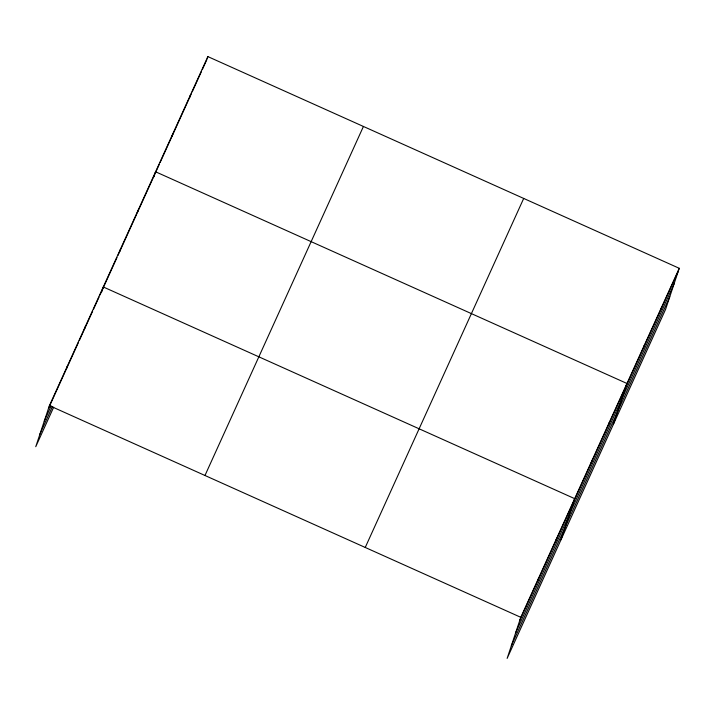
<?xml version="1.0" encoding="UTF-8"?>
<svg xmlns="http://www.w3.org/2000/svg" width="715" height="715" viewBox="0 0 715 715"><rect width="100%" height="100%" fill="white"/><g stroke="black" fill="none" stroke-linecap="round" stroke-linejoin="round"><path stroke-width="1.07" d="M679.25 268.295L520.797 617.322L507.132 658.399L665.585 309.372L679.25 268.295L207.868 56.601L49.415 405.628L35.75 446.705L53.705 407.148M67.371 366.071L66.397 369.012L78.364 342.637M84.352 329.454L85.326 326.514M101.61 291.988L103.291 286.965L574.672 498.65L561.007 539.727M119.745 251.501L120.719 248.57M138.147 210.174L137.173 213.106L154.601 174.719M153.904 176.811L155.575 171.779L626.957 383.472L613.3 424.549M172.038 136.324L173.012 133.392M190.44 94.997L189.466 97.928L191.298 93.888M207.216 58.559L207.868 56.601M537.778 580.696L538.752 577.765M555.734 541.148L556.708 538.207M591.126 463.195L592.1 460.263M608.554 424.799L609.529 421.868M643.411 348.017L644.394 345.086M660.848 309.622L661.822 306.69M48.441 408.56L65.932 370.021M79.294 340.608L92.646 311.195M93.567 309.166L99.09 296.993M100.011 294.964L116.992 257.561M117.912 255.541L136.717 214.116M155.066 173.709L159.186 164.611M160.106 162.591L189.001 98.938M192.219 91.869L201.389 71.661M202.309 69.641L206.894 59.542M44.25 421.153L51.158 405.932M39.933 434.121L52.374 406.728M204.973 475.493L363.426 126.466M365.24 547.467L523.693 198.439M519.814 620.254L678.276 271.226M515.631 632.847L674.084 283.819M511.314 645.806L669.776 296.788M49.415 405.628L520.797 617.322"/></g></svg>
